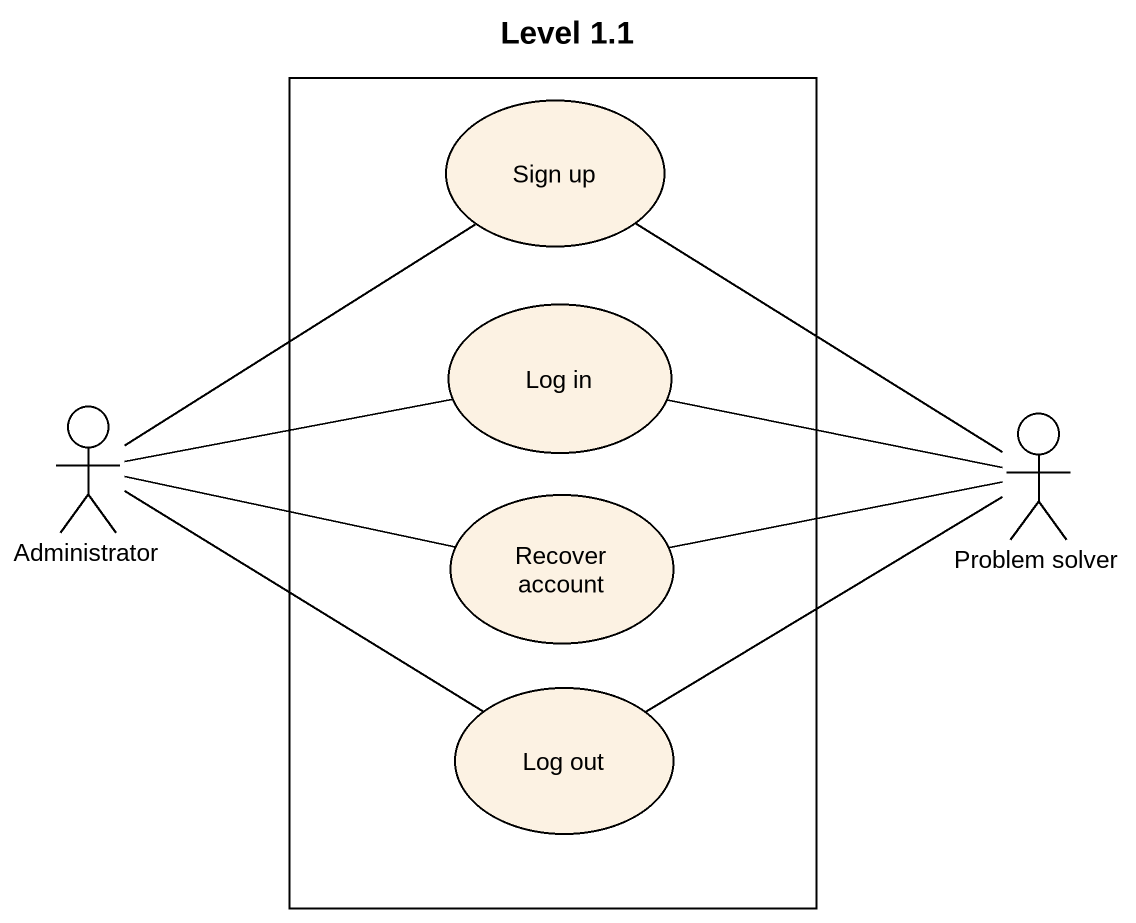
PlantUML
@startuml
title Level 1.1
rectangle " " as rectangle1 {
  usecase "Sign up" as Sign_up
  usecase "Log in" as Log_in
  usecase "Recover account" as Recover_account
  usecase "Log out" as Log_out
}
actor Administrator
actor "Problem solver" as Problem_solver
Administrator -up- Sign_up
Administrator -right- Log_in
Administrator -right- Recover_account
Administrator -right- Log_out
Problem_solver -up- Sign_up
Problem_solver -left- Log_in
Problem_solver -left- Recover_account
Problem_solver -left- Log_out
@enduml
